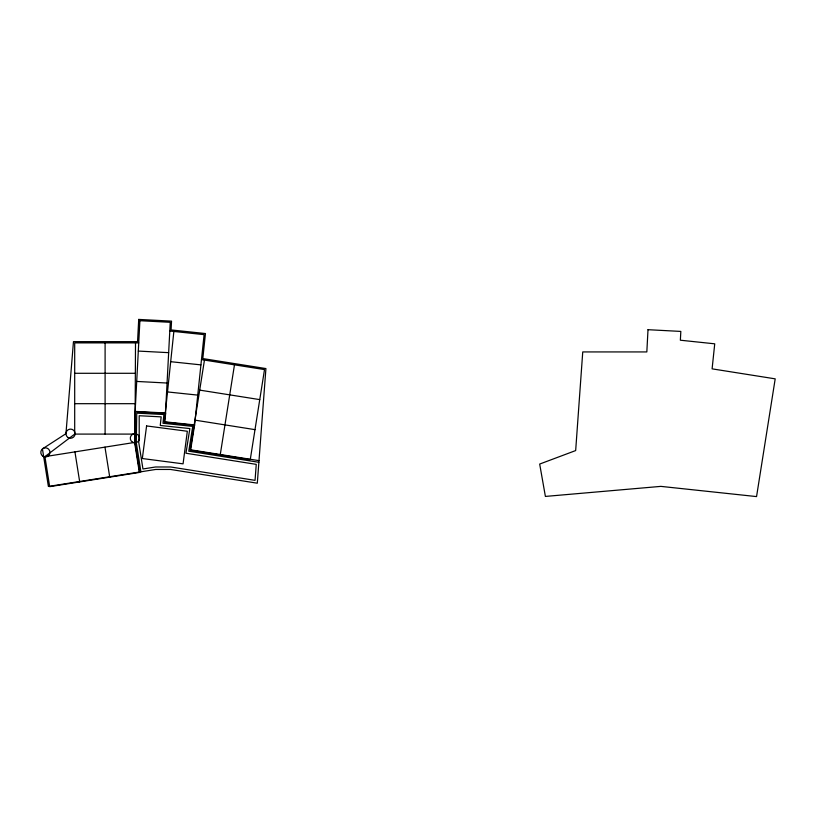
<?xml version="1.0" encoding="UTF-8"?>
<svg xmlns="http://www.w3.org/2000/svg" width="816" height="816" viewBox="0 0 816 816"><rect width="100%" height="100%" fill="white"/><g stroke="black" fill="none" stroke-linecap="round" stroke-linejoin="round"><path stroke-width="1.22" d="M135.507 434.092L74.695 434.092L44.911 456.634L49.674 486.662L139.76 472.393L134.997 442.374L135.507 342.883M173.859 331.459L164.332 422.168L194.565 425.34L204.102 334.642L169.789 331.031M204.459 360.08L190.189 450.167L250.247 459.673L264.506 369.587L201.47 359.611M220.218 454.92L234.478 364.834M44.911 456.634L134.997 442.374M138.73 342.883L74.695 342.883L74.695 434.092M74.695 373.289L135.507 373.289M74.695 403.685L135.507 403.685M138.302 351.074L168.657 352.665M136.711 381.439L167.066 383.03M170.687 361.692L200.92 364.874M167.504 391.935L197.737 395.107M199.696 390.109L259.753 399.616M194.942 420.138L255 429.644M258.998 460.642L190.658 449.82L194.596 424.932L164.781 421.801L165.709 412.988L135.089 411.407L134.66 442.843L139.281 472.056M258.876 462.295L188.771 451.187L192.709 426.391L162.976 423.259L163.894 414.538L136.741 413.141L136.292 442.619L140.913 471.801M104.968 447.127L109.732 477.156M74.939 451.88L79.703 481.909M105.101 342.883L105.101 434.092M138.72 319.413L137.557 341.649L73.471 341.649L65.943 433.684L42.442 448.882L48.389 486.448L155.723 469.455L170.513 469.455L257.305 483.194L265.924 368.567L202.817 358.571L205.448 333.54L171.085 329.929L171.544 321.137L138.72 319.413M139.893 320.708L135.119 411.794L165.475 413.386L170.248 322.3L139.893 320.708M648.006 329.695L646.833 351.931L582.746 351.931L575.668 450.565L539.682 464.059L545.394 496.424L660.868 486.377L756.554 496.587L775.2 378.848L712.103 368.852L714.734 343.822L680.36 340.211L680.83 331.418L648.006 329.695M139.199 435.397L138.761 442.507L142.953 468.976L155.53 466.987L170.707 466.987L255.051 480.349L256.255 464.365L185.956 453.237L189.863 428.573L160.262 425.462L161.17 416.864L139.199 415.732L139.199 435.397M146.584 425.932L142.331 458.531L183.07 463.845L187.323 431.256L146.584 425.932M68.228 437.651A4.59 4.59 0 0 0 75.113 433.684A4.59 4.59 0 0 0 68.228 429.706A4.59 4.59 0 0 0 68.228 437.651M43.095 456.368A4.59 4.59 0 0 0 49.97 452.39A4.59 4.59 0 0 0 43.095 448.423A4.59 4.59 0 0 0 43.095 456.368M132.58 442.231A4.59 4.59 0 0 0 139.465 438.263A4.59 4.59 0 0 0 132.58 434.285A4.59 4.59 0 0 0 132.58 442.231"/></g></svg>
